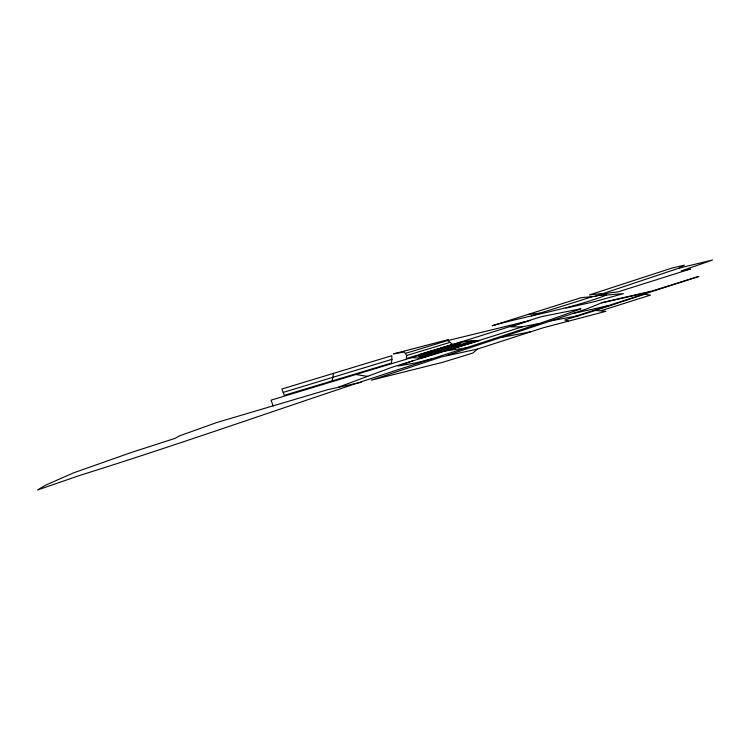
<?xml version="1.0" encoding="UTF-8"?>
<svg xmlns="http://www.w3.org/2000/svg" width="750" height="750" viewBox="0 0 750 750"><rect width="100%" height="100%" fill="white"/><g stroke="black" fill="none" stroke-linecap="round" stroke-linejoin="round"><path stroke-width="1.12" d="M465.834 348L445.05 350.972L479.634 340.453L461.803 341.85L406.331 358.509L406.659 355.519L404.334 352.003L393.459 353.859L448.303 339.619L448.05 340.669L452.756 344.569L541.359 316.669L580.931 308.784C528.478 327.891 475.247 344.906 422.081 361.941C307.987 398.475 195.309 439.294 80.972 475.031L37.5 489.984L45.628 485.156L73.397 472.941L131.391 452.447L175.087 438.366L179.419 435.891L216.891 422.484L327.647 389.709L361.275 382.238M333.534 373.331L332.156 380.906M391.931 359.344L391.444 363.084L284.259 395.325L281.878 389.006L391.753 355.706L391.931 359.344L283.294 392.4M477.338 349.097L472.941 353.034L442.941 362.231L371.297 380.175L441.6 356.878L477.338 349.097L543.478 327.703L605.916 311.316L595.5 310.463L564.769 320.006L568.322 321.019M679.163 268.087L684.441 265.125L671.681 268.153L589.481 294.928L603.3 293.466L679.163 268.087L712.5 260.016L681.253 270.928L690.441 269.006L617.962 291.9L610.097 292.791L594.956 296.334L580.913 297.741L492.169 325.772C530.222 314.925 569.513 309.328 606.562 295.031L623.466 293.625L592.922 302.044L565.772 308.147M550.894 320.859L586.8 308.85L602.456 302.503L651.75 291.094L698.906 276.412L575.803 316.134L550.894 320.859L446.456 355.594M461.644 341.859L479.634 340.453L392.288 367.162L338.222 387.234M412.697 360.816L398.175 365.991L416.212 362.803L431.334 358.978M594.956 296.334L603.3 293.466M595.5 310.463L641.438 295.228L644.822 294.366L650.513 295.087L601.341 310.622M530.006 320.438L510.609 326.841L522.103 326.859L538.669 323.625M531.403 315.853L592.397 296.681M478.894 340.547L522.103 326.859M273.206 405.994L271.041 400.181L434.222 350.794L437.512 353.259M405.722 353.287L447.994 340.453M406.659 355.519L449.991 342.366M434.288 350.841L418.163 355.744L419.044 356.4L460.509 343.697M418.603 356.072L434.728 351.169M420.347 357.384L436.472 352.481M455.822 346.594L471.938 341.691M420.787 357.712L436.913 352.809M456.253 346.922L472.378 342.019L471.506 341.363L419.916 357.056L421.228 358.041L462.769 345.394L459.3 342.787L421.219 354.366L424.163 356.578L425.709 356.672M420.094 354.366L452.644 344.381M523.819 322.013L448.059 340.509M601.659 302.869L649.659 292.013M572.756 313.547L608.944 305.522M501.628 337.378L530.588 331.809M575.803 316.134L578.784 315.675M527.728 314.55L539.991 313.125M606.562 295.031L599.494 295.247M409.781 357.506L421.388 358.163M356.184 374.559L367.753 376.416M453.019 344.494L456.863 347.381M438.637 350.438L439.509 351.094"/></g></svg>
